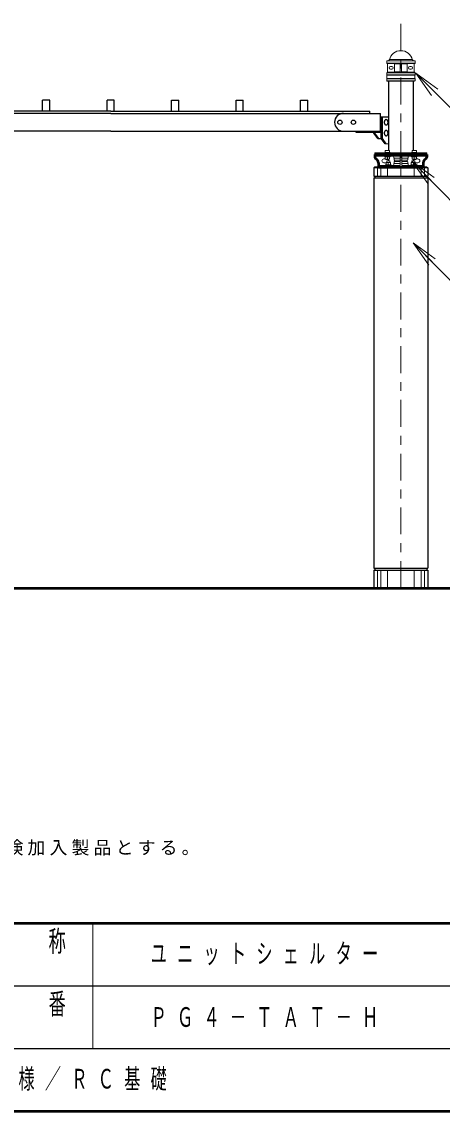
# Model space of a CAD drawing. Units: millimetres on the paper, scale 1:50. Extents: x -365 to 10, y -38 to 257.
# Drawn here: x -177.4 to -130.5, y 0 to 121.6 of the extents above; entities that cross this region are included whole.
import ezdxf

# ---------------------------------------------------------------- set-up
doc = ezdxf.new("R2010")
doc.units = ezdxf.units.MM
doc.linetypes.add('USER2', pattern=[6, 3, -1, 1, -1])
doc.layers.add('LY_1', color=7, linetype='Continuous', lineweight=25)
doc.layers.add('LY_2', color=7, linetype='Continuous', lineweight=13)
doc.styles.add('ＭＳ ゴシック', font='')
doc.styles.get('ＭＳ ゴシック').set_extended_font_data('MS Gothic')

msp = doc.modelspace()

# ---------------------------------------------------------------- linework, layer by layer
at = {"layer": 'LY_1', "linetype": 'USER2', "lineweight": 13}
msp.add_line((-135.091, 58.42), (-135.091, 121.644), dxfattribs=at)
at = {"layer": 'LY_1', "lineweight": 13}
for p, q in [((-136.671, 117.282), (-136.651, 117.302)), ((-136.671, 117.282), (-136.671, 117.022)), ((-136.671, 117.282), (-133.511, 117.282)), ((-136.671, 117.022), (-133.511, 117.022)), ((-136.671, 117.022), (-136.651, 117.002)), ((-136.651, 117.302), (-133.531, 117.302)), ((-136.651, 117.002), (-135.829, 116.966)), ((-136.651, 117.002), (-133.531, 117.002)), ((-136.591, 116.997), (-136.591, 116.006)), ((-136.489, 117.302), (-136.371, 117.42)), ((-136.371, 117.42), (-133.811, 117.42)), ((-135.791, 116.964), (-135.161, 116.964)), ((-135.791, 116.926), (-135.791, 116.076)), ((-135.161, 116.962), (-135.161, 116.042)), ((-134.391, 116.964), (-135.021, 116.964)), ((-135.021, 116.962), (-135.021, 116.042)), ((-134.391, 116.926), (-134.391, 116.076)), ((-133.531, 117.002), (-134.353, 116.966)), ((-133.693, 117.302), (-133.811, 117.42)), ((-133.591, 116.997), (-133.591, 116.006)), ((-133.531, 117.302), (-133.511, 117.282)), ((-133.531, 117.002), (-133.511, 117.022)), ((-133.511, 117.282), (-133.511, 117.022)), ((-136.631, 116.002), (-136.671, 115.962)), ((-136.671, 115.962), (-133.511, 115.962)), ((-136.671, 115.962), (-136.671, 115.722)), ((-136.671, 115.722), (-133.511, 115.722)), ((-136.671, 115.722), (-136.651, 115.702)), ((-136.651, 115.702), (-133.531, 115.702)), ((-136.651, 115.702), (-136.651, 115.302)), ((-136.631, 116.002), (-135.829, 116.037)), ((-136.631, 116.002), (-133.551, 116.002)), ((-136.241, 116.652), (-136.101, 116.652)), ((-136.241, 116.352), (-136.101, 116.352)), ((-135.791, 116.038), (-135.161, 116.038)), ((-134.391, 116.038), (-135.021, 116.038)), ((-133.551, 116.002), (-134.353, 116.037)), ((-133.941, 116.652), (-134.081, 116.652)), ((-133.941, 116.352), (-134.081, 116.352)), ((-133.551, 116.002), (-133.511, 115.962)), ((-133.511, 115.722), (-133.531, 115.702)), ((-133.531, 115.702), (-133.531, 115.302)), ((-133.511, 115.962), (-133.511, 115.722)), ((-133.422, 115.902), (-131.301, 113.781)), ((-133.422, 115.902), (-130.947, 114.134)), ((-131.655, 113.427), (-133.422, 115.902)), ((-136.651, 115.302), (-136.671, 115.282)), ((-136.671, 115.282), (-133.511, 115.282)), ((-136.671, 115.282), (-136.671, 115.042)), ((-136.671, 115.042), (-133.511, 115.042)), ((-136.671, 115.042), (-136.631, 115.002)), ((-136.651, 115.302), (-133.531, 115.302)), ((-136.631, 115.002), (-133.551, 115.002)), ((-133.511, 115.042), (-133.551, 115.002)), ((-133.531, 115.302), (-133.511, 115.282)), ((-133.511, 115.282), (-133.511, 115.042)), ((-136.291, 107.064), (-136.891, 107.064)), ((-136.891, 107.064), (-136.891, 107)), ((-136.831, 107.264), (-136.831, 107.064)), ((-136.351, 107.264), (-136.831, 107.264)), ((-136.351, 107.264), (-136.351, 107.064)), ((-136.291, 107.064), (-136.291, 107)), ((-133.291, 107.064), (-133.891, 107.064)), ((-133.891, 107.064), (-133.891, 107)), ((-133.351, 107.264), (-133.831, 107.264)), ((-133.831, 107.264), (-133.831, 107.064)), ((-133.351, 107.264), (-133.351, 107.064)), ((-133.291, 107.064), (-133.291, 107)), ((-137.991, 107), (-137.991, 106.819)), ((-132.191, 107), (-137.991, 107)), ((-137.991, 106.639), (-135.181, 106.639)), ((-136.991, 106.339), (-136.831, 106.339)), ((-136.991, 105.899), (-136.731, 105.899)), ((-136.891, 106.575), (-136.891, 106.639)), ((-136.891, 106.575), (-136.291, 106.575)), ((-136.831, 106.315), (-136.831, 106.575)), ((-136.831, 106.315), (-136.351, 106.315)), ((-136.751, 106.263), (-136.751, 106.315)), ((-136.751, 106.263), (-136.431, 106.263)), ((-136.731, 105.923), (-136.251, 105.923)), ((-136.731, 105.923), (-136.731, 105.663)), ((-136.331, 106.119), (-136.651, 106.119)), ((-136.651, 106.119), (-136.651, 105.923)), ((-136.591, 106.315), (-136.591, 106.575)), ((-136.491, 105.923), (-136.491, 105.663)), ((-136.431, 106.263), (-136.431, 106.315)), ((-136.351, 106.315), (-136.351, 106.575)), ((-136.331, 106.119), (-136.331, 105.923)), ((-136.291, 106.575), (-136.291, 106.639)), ((-136.251, 105.923), (-136.251, 105.663)), ((-135.891, 106.539), (-135.891, 106.419)), ((-135.851, 106.399), (-135.891, 106.419)), ((-135.891, 105.819), (-135.851, 105.839)), ((-135.181, 106.399), (-135.851, 106.399)), ((-135.851, 106.399), (-135.851, 106.219)), ((-135.811, 106.199), (-135.851, 106.219)), ((-135.851, 106.019), (-135.811, 106.039)), ((-135.851, 106.019), (-135.851, 105.839)), ((-135.181, 105.839), (-135.851, 105.839)), ((-135.181, 106.199), (-135.811, 106.199)), ((-135.811, 106.199), (-135.811, 106.039)), ((-135.181, 106.039), (-135.811, 106.039)), ((-135.181, 106.639), (-135.181, 105.599)), ((-135.041, 106.199), (-135.141, 106.199)), ((-135.001, 106.639), (-135.001, 105.599)), ((-132.191, 106.639), (-135.001, 106.639)), ((-135.001, 106.399), (-134.331, 106.399)), ((-135.001, 106.199), (-134.371, 106.199)), ((-135.001, 106.039), (-134.371, 106.039)), ((-135.001, 105.839), (-134.331, 105.839)), ((-134.371, 106.199), (-134.331, 106.219)), ((-134.371, 106.199), (-134.371, 106.039)), ((-134.331, 106.019), (-134.371, 106.039)), ((-134.331, 106.399), (-134.291, 106.419)), ((-134.331, 106.399), (-134.331, 106.219)), ((-134.331, 106.019), (-134.331, 105.839)), ((-134.291, 105.819), (-134.331, 105.839)), ((-134.291, 106.539), (-134.291, 106.419)), ((-133.451, 105.923), (-133.931, 105.923)), ((-133.931, 105.923), (-133.931, 105.663)), ((-133.891, 106.575), (-133.891, 106.639)), ((-133.291, 106.575), (-133.891, 106.575)), ((-133.851, 106.119), (-133.851, 105.923)), ((-133.531, 106.119), (-133.851, 106.119)), ((-133.831, 106.315), (-133.831, 106.575)), ((-133.351, 106.315), (-133.831, 106.315)), ((-133.827, 106.061), (-131.723, 103.922)), ((-133.827, 106.061), (-131.367, 104.273)), ((-132.079, 103.572), (-133.827, 106.061)), ((-133.751, 106.263), (-133.751, 106.315)), ((-133.431, 106.263), (-133.751, 106.263)), ((-133.691, 105.923), (-133.691, 105.663)), ((-133.591, 106.315), (-133.591, 106.575)), ((-133.531, 106.119), (-133.531, 105.923)), ((-133.451, 105.923), (-133.451, 105.663)), ((-133.191, 105.899), (-133.451, 105.899)), ((-133.431, 106.263), (-133.431, 106.315)), ((-133.351, 106.315), (-133.351, 106.575)), ((-133.191, 106.339), (-133.351, 106.339)), ((-133.291, 106.575), (-133.291, 106.639)), ((-132.191, 107), (-132.191, 106.819)), ((-137.716, 105.32), (-137.716, 104.419)), ((-137.591, 105.599), (-135.181, 105.599)), ((-137.341, 105.32), (-137.341, 104.419)), ((-136.791, 105.663), (-136.191, 105.663)), ((-136.791, 105.663), (-136.791, 105.599)), ((-136.591, 105.32), (-136.591, 104.419)), ((-136.191, 105.663), (-136.191, 105.599)), ((-135.891, 105.819), (-135.891, 105.699)), ((-135.091, 105.32), (-135.091, 104.419)), ((-132.591, 105.599), (-135.001, 105.599)), ((-134.291, 105.819), (-134.291, 105.699)), ((-133.991, 105.663), (-133.991, 105.599)), ((-133.991, 105.663), (-133.391, 105.663)), ((-133.591, 105.32), (-133.591, 104.419)), ((-133.391, 105.663), (-133.391, 105.599)), ((-132.841, 105.32), (-132.841, 104.419)), ((-132.466, 105.32), (-132.466, 104.419)), ((-133.71, 96.972), (-131.606, 94.833)), ((-133.71, 96.972), (-131.25, 95.184)), ((-131.963, 94.483), (-133.71, 96.972)), ((-137.716, 60.42), (-137.716, 58.42)), ((-137.341, 60.42), (-137.341, 58.42)), ((-136.591, 60.42), (-136.591, 58.42)), ((-135.091, 60.42), (-135.091, 58.42)), ((-133.591, 60.42), (-133.591, 58.42)), ((-132.841, 60.42), (-132.841, 58.42)), ((-132.466, 60.42), (-132.466, 58.42))]:
    msp.add_line(p, q, dxfattribs=at)
at = {"layer": 'LY_1'}
for p, q in [((-136.489, 115.002), (-136.489, 107.264)), ((-133.693, 107.264), (-133.693, 115.002)), ((-167.491, 111.42), (-193.391, 111.42)), ((-167.491, 111.42), (-141.491, 111.42)), ((-167.491, 109.42), (-193.491, 109.42)), ((-167.491, 109.42), (-141.491, 109.42))]:
    msp.add_line(p, q, dxfattribs=at)
at = {"layer": 'LY_1', "color": 40}
for p, q in [((-174.291, 112.88), (-175.091, 112.88)), ((-175.091, 111.68), (-175.091, 112.88)), ((-174.291, 111.68), (-174.291, 112.88)), ((-167.091, 112.88), (-167.891, 112.88)), ((-167.891, 111.68), (-167.891, 112.88)), ((-167.091, 111.68), (-167.091, 112.88)), ((-160.691, 112.88), (-159.891, 112.88)), ((-160.691, 111.68), (-160.691, 112.88)), ((-159.891, 111.68), (-159.891, 112.88)), ((-153.491, 112.88), (-152.691, 112.88)), ((-153.491, 111.68), (-153.491, 112.88)), ((-152.691, 111.68), (-152.691, 112.88)), ((-146.291, 112.88), (-145.491, 112.88)), ((-146.291, 111.68), (-146.291, 112.88)), ((-145.491, 111.68), (-145.491, 112.88)), ((-167.491, 111.68), (-196.431, 111.68)), ((-167.491, 111.68), (-138.551, 111.68)), ((-138.551, 111.42), (-138.551, 111.68))]:
    msp.add_line(p, q, dxfattribs=at)
at = {"layer": 'LY_1', "color": 4}
for p, q in [((-141.491, 111.42), (-137.371, 111.42)), ((-137.371, 109.3), (-137.371, 111.42)), ((-137.371, 111.02), (-136.489, 111.02)), ((-137.286, 108.62), (-137.286, 111.02)), ((-137.158, 108.62), (-137.158, 111.02)), ((-141.491, 109.42), (-137.371, 109.42)), ((-140.091, 109.3), (-140.091, 109.42)), ((-137.371, 109.3), (-140.091, 109.3)), ((-138.106, 109.22), (-138.106, 109.3)), ((-138.106, 109.22), (-137.979, 109.22)), ((-137.681, 108.62), (-138.106, 109.22)), ((-137.979, 109.22), (-137.979, 109.3)), ((-137.554, 108.62), (-137.979, 109.22)), ((-137.681, 108.62), (-137.158, 108.62)), ((-136.861, 108.02), (-137.286, 108.62)), ((-136.734, 108.02), (-137.158, 108.62)), ((-138.006, 105.42), (-138.091, 105.32)), ((-132.091, 105.32), (-138.091, 105.32)), ((-138.091, 105.319), (-138.091, 104.419)), ((-132.177, 105.419), (-138.005, 105.419)), ((-132.176, 105.421), (-132.09, 105.321)), ((-132.091, 105.319), (-132.091, 104.419)), ((-138.091, 104.419), (-132.091, 104.419)), ((-138.091, 104.219), (-138.091, 60.62)), ((-138.091, 104.219), (-132.091, 104.219)), ((-138.005, 104.419), (-138.005, 104.219)), ((-132.176, 104.419), (-132.176, 104.219)), ((-132.091, 104.219), (-132.091, 60.62)), ((-138.091, 60.62), (-132.091, 60.62)), ((-138.091, 60.42), (-138.091, 58.42)), ((-138.091, 60.42), (-132.091, 60.42)), ((-138.005, 60.62), (-138.005, 60.42)), ((-132.176, 60.62), (-132.176, 60.42)), ((-132.091, 60.42), (-132.091, 58.42))]:
    msp.add_line(p, q, dxfattribs=at)
at = {"layer": 'LY_1', "color": 4, "lineweight": 13}
msp.add_line((-136.861, 108.02), (-136.489, 108.02), dxfattribs=at)
at = {"layer": 'LY_1', "color": 140, "lineweight": 50}
for p, q in [((-137.991, 106.819), (-137.991, 106.536)), ((-137.991, 106.819), (-132.191, 106.819)), ((-137.591, 105.879), (-137.591, 105.419)), ((-132.591, 105.879), (-132.591, 105.419)), ((-132.191, 106.819), (-132.191, 106.536)), ((-137.591, 105.419), (-132.591, 105.419))]:
    msp.add_line(p, q, dxfattribs=at)
at = {"layer": 'LY_1', "lineweight": 50}
msp.add_line((-335.409, 58.42), (-123.688, 58.42), dxfattribs=at)
at = {"layer": 'LY_1', "lineweight": 13}
for points in [[(-133.422, 115.902), (-125.652, 108.132), (-98.652, 108.132)], [(-133.827, 106.061), (-125.612, 97.708), (-98.612, 97.708)], [(-133.71, 96.972), (-125.495, 88.62), (-98.495, 88.62)]]:
    msp.add_lwpolyline(points, dxfattribs=at)
at = {"layer": 'LY_1', "color": 4}
for points in [[(-136.734, 110.72), (-136.753, 110.718), (-136.771, 110.715), (-136.789, 110.709), (-136.807, 110.701), (-136.824, 110.691), (-136.84, 110.679), (-136.856, 110.665), (-136.87, 110.649), (-136.884, 110.632), (-136.897, 110.612), (-136.908, 110.592), (-136.918, 110.57), (-136.926, 110.546), (-136.933, 110.522), (-136.939, 110.497), (-136.943, 110.472), (-136.945, 110.446), (-136.946, 110.42), (-136.945, 110.393), (-136.943, 110.367), (-136.939, 110.342), (-136.933, 110.317), (-136.926, 110.293), (-136.918, 110.27), (-136.908, 110.247), (-136.897, 110.227), (-136.884, 110.207), (-136.87, 110.19), (-136.856, 110.174), (-136.84, 110.16), (-136.824, 110.148), (-136.807, 110.138), (-136.789, 110.13), (-136.771, 110.124), (-136.753, 110.121), (-136.734, 110.12), (-136.716, 110.121), (-136.697, 110.124), (-136.679, 110.13), (-136.661, 110.138), (-136.644, 110.148), (-136.628, 110.16), (-136.612, 110.174), (-136.598, 110.19), (-136.584, 110.207), (-136.572, 110.227), (-136.56, 110.247), (-136.55, 110.27), (-136.542, 110.293), (-136.535, 110.317), (-136.529, 110.342), (-136.525, 110.367), (-136.523, 110.393), (-136.522, 110.42), (-136.523, 110.446), (-136.525, 110.472), (-136.529, 110.497), (-136.535, 110.522), (-136.542, 110.546), (-136.55, 110.57), (-136.56, 110.592), (-136.572, 110.612), (-136.584, 110.632), (-136.598, 110.649), (-136.612, 110.665), (-136.628, 110.679), (-136.644, 110.691), (-136.661, 110.701), (-136.679, 110.709), (-136.697, 110.715), (-136.716, 110.718)], [(-136.734, 109.52), (-136.753, 109.518), (-136.771, 109.515), (-136.789, 109.509), (-136.807, 109.501), (-136.824, 109.491), (-136.84, 109.479), (-136.856, 109.465), (-136.87, 109.449), (-136.884, 109.432), (-136.897, 109.412), (-136.908, 109.392), (-136.918, 109.37), (-136.926, 109.346), (-136.933, 109.322), (-136.939, 109.297), (-136.943, 109.272), (-136.945, 109.246), (-136.946, 109.22), (-136.945, 109.193), (-136.943, 109.167), (-136.939, 109.142), (-136.933, 109.117), (-136.926, 109.093), (-136.918, 109.07), (-136.908, 109.047), (-136.897, 109.027), (-136.884, 109.007), (-136.87, 108.99), (-136.856, 108.974), (-136.84, 108.96), (-136.824, 108.948), (-136.807, 108.938), (-136.789, 108.93), (-136.771, 108.924), (-136.753, 108.921), (-136.734, 108.92), (-136.716, 108.921), (-136.697, 108.924), (-136.679, 108.93), (-136.661, 108.938), (-136.644, 108.948), (-136.628, 108.96), (-136.612, 108.974), (-136.598, 108.99), (-136.584, 109.007), (-136.572, 109.027), (-136.56, 109.047), (-136.55, 109.07), (-136.542, 109.093), (-136.535, 109.117), (-136.529, 109.142), (-136.525, 109.167), (-136.523, 109.193), (-136.522, 109.22), (-136.523, 109.246), (-136.525, 109.272), (-136.529, 109.297), (-136.535, 109.322), (-136.542, 109.346), (-136.55, 109.37), (-136.56, 109.392), (-136.572, 109.412), (-136.584, 109.432), (-136.598, 109.449), (-136.612, 109.465), (-136.628, 109.479), (-136.644, 109.491), (-136.661, 109.501), (-136.679, 109.509), (-136.697, 109.515), (-136.716, 109.518)]]:
    msp.add_lwpolyline(points, close=True, dxfattribs=at)
for centre in [(-141.891, 110.42), (-140.391, 110.42)]:
    msp.add_circle(centre, 0.24, dxfattribs=at)
at = {"layer": 'LY_1', "lineweight": 13}
for centre, radius, start, end in [((-135.091, 117.1), 1.319, 14.00253, 165.99746), ((-135.831, 116.926), 0.04, 0, 87.5), ((-135.201, 116.962), 0.04, 0, 90), ((-134.981, 116.962), 0.04, 90, 180), ((-134.351, 116.926), 0.04, 92.5, 180), ((-136.241, 116.502), 0.15, 90, 270), ((-136.101, 116.502), 0.15, 270, 90), ((-135.831, 116.076), 0.04, 272.5, 0), ((-135.201, 116.042), 0.04, 270, 0), ((-134.981, 116.042), 0.04, 180, 270), ((-134.351, 116.076), 0.04, 180, 267.5), ((-134.081, 116.502), 0.15, 90, 270), ((-133.941, 116.502), 0.15, 270, 90), ((-136.991, 106.119), 0.22, 90.00001, 267.3386), ((-136.691, 106.119), 0.22, 0.00016, 40.88696), ((-135.991, 106.539), 0.1, 0, 90), ((-134.191, 106.539), 0.1, 89.99999, 180), ((-133.491, 106.119), 0.22, 139.11303, 179.99984), ((-133.191, 106.119), 0.22, 270, 90), ((-135.991, 105.699), 0.1, 270, 0), ((-134.191, 105.699), 0.1, 179.99999, 270)]:
    msp.add_arc(centre, radius, start, end, dxfattribs=at)
at = {"layer": 'LY_1', "color": 4}
msp.add_arc((-141.491, 110.42), 1, 90, 270, dxfattribs=at)
at = {"layer": 'LY_1', "color": 140, "lineweight": 50}
for centre, radius, start, end in [((-137.791, 106.536), 0.2, 180, 242.74229), ((-138.129, 105.879), 0.538, 0, 62.74229), ((-132.053, 105.879), 0.538, 117.25771, 179.99999), ((-132.391, 106.536), 0.2, 297.25771, 0)]:
    msp.add_arc(centre, radius, start, end, dxfattribs=at)
at = {"layer": 'LY_2', "lineweight": 50}
for p, q in [((-365, 21), (0, 21)), ((-365, 0), (0, 0))]:
    msp.add_line(p, q, dxfattribs=at)
at = {"layer": 'LY_2'}
msp.add_line((-169.5, 21), (-169.5, 7), dxfattribs=at)
at = {"layer": 'LY_2', "lineweight": 25}
for p, q in [((-182.5, 14), (-70, 14)), ((-237.5, 7), (0, 7))]:
    msp.add_line(p, q, dxfattribs=at)

# ---------------------------------------------------------------- texts
at = {"layer": 'LY_1', "style": 'ＭＳ ゴシック'}
for s, insert, char_height, attachment_point in [('\\T1.23;本製品は、（一社）日本公園施設業協会賠償責任保険加入製品とする。', (-235.814, 28.515), 1.466, 7), ('\\T1.64;\\W0.6;ユニットシェルター', (-149.75, 17.5), 2.199, 5), ('\\T1.64;\\W0.6;ＰＧ４－ＴＡＴ－Ｈ', (-149.75, 10.5), 2.199, 5), ('\\T1.64;\\W0.6;アルミ屋根仕様／ＲＣ基礎', (-195.5, 3.5), 2.199, 4)]:
    msp.add_mtext(s, dxfattribs=dict(at, insert=insert, char_height=char_height, attachment_point=attachment_point))
at = {"layer": 'LY_2', "color": 4, "char_height": 2.346, "attachment_point": 2, "style": 'ＭＳ ゴシック'}
for s, insert in [('\\T1.64;\\W0.6;名\u3000称', (-176, 20.167)), ('\\T1.64;\\W0.6;型\u3000番', (-176, 13.167))]:
    msp.add_mtext(s, dxfattribs=dict(at, insert=insert))

doc.saveas('drawing.dxf')
